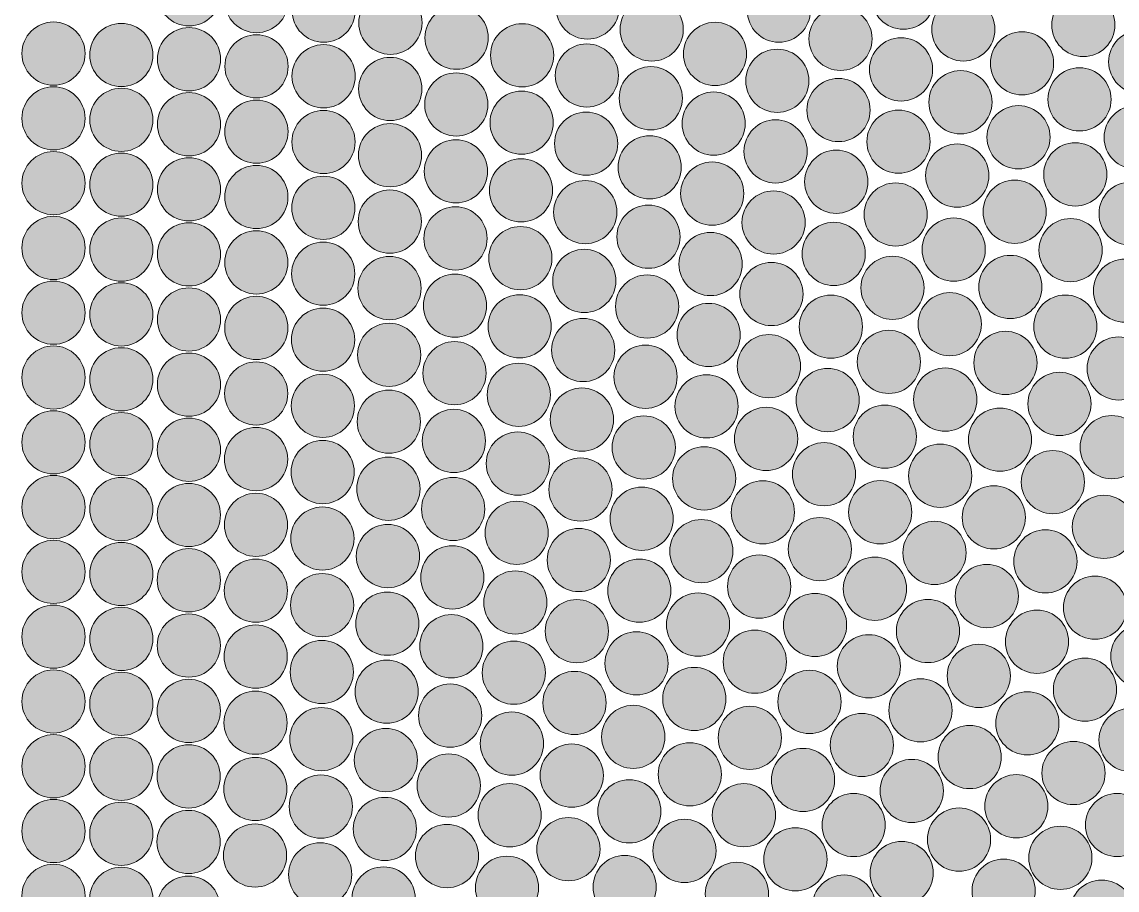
# Model space of a CAD drawing. Extents: x 3515 to 4006, y 175 to 667.
# Drawn here: x 3758 to 3841.9, y 480.9 to 547.4 of the extents above; entities that cross this region are included whole.
import ezdxf

# ---------------------------------------------------------------- set-up
doc = ezdxf.new("R2010")
doc.units = 0
doc.header["$MEASUREMENT"] = 0
doc.layers.add('Capa 1', color=7, linetype='Continuous', lineweight=0)

# ---------------------------------------------------------------- blocks, each defined once
blk = doc.blocks.new('Block_0')
at = {"layer": 'Capa 1', "true_color": 0x000000, "transparency": 33554687}
h = blk.add_hatch(color=18, dxfattribs=at)
h.dxf.hatch_style = 2
edge = h.paths.add_edge_path()
edge.add_arc((3770.797, 549.559), 2.421, 0, 360)
h = blk.add_hatch(color=18, dxfattribs=at)
h.dxf.hatch_style = 2
edge = h.paths.add_edge_path()
edge.add_arc((3775.967, 549.036), 2.421, 0, 360)
h = blk.add_hatch(color=18, dxfattribs=at)
h.dxf.hatch_style = 2
edge = h.paths.add_edge_path()
edge.add_arc((3825.518, 549.297), 2.421, 0, 360)
h = blk.add_hatch(color=18, dxfattribs=at)
h.dxf.hatch_style = 2
edge = h.paths.add_edge_path()
edge.add_arc((3781.112, 548.306), 2.421, 0, 360)
h = blk.add_hatch(color=18, dxfattribs=at)
h.dxf.hatch_style = 2
edge = h.paths.add_edge_path()
edge.add_arc((3801.325, 548.541), 2.421, 0, 360)
h = blk.add_hatch(color=18, dxfattribs=at)
h.dxf.hatch_style = 2
edge = h.paths.add_edge_path()
edge.add_arc((3815.98, 548.308), 2.421, 0, 360)
h = blk.add_hatch(color=18, dxfattribs=at)
h.dxf.hatch_style = 2
edge = h.paths.add_edge_path()
edge.add_arc((3786.223, 547.37), 2.421, 0, 360)
h = blk.add_hatch(color=18, dxfattribs=at)
h.dxf.hatch_style = 2
edge = h.paths.add_edge_path()
edge.add_arc((3839.306, 547.205), 2.421, 0, 360)
h = blk.add_hatch(color=18, dxfattribs=at)
h.dxf.hatch_style = 2
edge = h.paths.add_edge_path()
edge.add_arc((3806.241, 546.859), 2.421, 0, 360)
h = blk.add_hatch(color=18, dxfattribs=at)
h.dxf.hatch_style = 2
edge = h.paths.add_edge_path()
edge.add_arc((3830.109, 546.863), 2.421, 0, 360)
h = blk.add_hatch(color=18, dxfattribs=at)
h.dxf.hatch_style = 2
edge = h.paths.add_edge_path()
edge.add_arc((3791.292, 546.228), 2.421, 0, 360)
h = blk.add_hatch(color=18, dxfattribs=at)
h.dxf.hatch_style = 2
edge = h.paths.add_edge_path()
edge.add_arc((3820.703, 546.142), 2.421, 0, 360)
h = blk.add_hatch(color=18, dxfattribs=at)
h.dxf.hatch_style = 2
edge = h.paths.add_edge_path()
edge.add_arc((3760.415, 545.015), 2.421, 0, 360)
h = blk.add_hatch(color=18, dxfattribs=at)
h.dxf.hatch_style = 2
edge = h.paths.add_edge_path()
edge.add_arc((3765.61, 544.906), 2.421, 0, 360)
h = blk.add_hatch(color=18, dxfattribs=at)
h.dxf.hatch_style = 2
edge = h.paths.add_edge_path()
edge.add_arc((3796.312, 544.883), 2.421, 0, 360)
h = blk.add_hatch(color=18, dxfattribs=at)
h.dxf.hatch_style = 2
edge = h.paths.add_edge_path()
edge.add_arc((3811.089, 544.988), 2.421, 0, 360)
h = blk.add_hatch(color=18, dxfattribs=at)
h.dxf.hatch_style = 2
edge = h.paths.add_edge_path()
edge.add_arc((3770.796, 544.579), 2.421, 0, 360)
h = blk.add_hatch(color=18, dxfattribs=at)
h.dxf.hatch_style = 2
edge = h.paths.add_edge_path()
edge.add_arc((3775.964, 544.036), 2.421, 0, 360)
h = blk.add_hatch(color=18, dxfattribs=at)
h.dxf.hatch_style = 2
edge = h.paths.add_edge_path()
edge.add_arc((3825.341, 543.8), 2.421, 0, 360)
h = blk.add_hatch(color=18, dxfattribs=at)
h.dxf.hatch_style = 2
edge = h.paths.add_edge_path()
edge.add_arc((3834.609, 544.265), 2.421, 0, 360)
h = blk.add_hatch(color=18, dxfattribs=at)
h.dxf.hatch_style = 2
edge = h.paths.add_edge_path()
edge.add_arc((3843.664, 544.375), 2.421, 0, 360)
h = blk.add_hatch(color=18, dxfattribs=at)
h.dxf.hatch_style = 2
edge = h.paths.add_edge_path()
edge.add_arc((3781.105, 543.277), 2.421, 0, 360)
h = blk.add_hatch(color=18, dxfattribs=at)
h.dxf.hatch_style = 2
edge = h.paths.add_edge_path()
edge.add_arc((3801.273, 543.337), 2.421, 0, 360)
h = blk.add_hatch(color=18, dxfattribs=at)
h.dxf.hatch_style = 2
edge = h.paths.add_edge_path()
edge.add_arc((3815.86, 542.929), 2.421, 0, 360)
h = blk.add_hatch(color=18, dxfattribs=at)
h.dxf.hatch_style = 2
edge = h.paths.add_edge_path()
edge.add_arc((3786.209, 542.304), 2.421, 0, 360)
h = blk.add_hatch(color=18, dxfattribs=at)
h.dxf.hatch_style = 2
edge = h.paths.add_edge_path()
edge.add_arc((3806.168, 541.593), 2.421, 0, 360)
h = blk.add_hatch(color=18, dxfattribs=at)
h.dxf.hatch_style = 2
edge = h.paths.add_edge_path()
edge.add_arc((3829.89, 541.286), 2.421, 0, 360)
h = blk.add_hatch(color=18, dxfattribs=at)
h.dxf.hatch_style = 2
edge = h.paths.add_edge_path()
edge.add_arc((3839.013, 541.506), 2.421, 0, 360)
h = blk.add_hatch(color=18, dxfattribs=at)
h.dxf.hatch_style = 2
edge = h.paths.add_edge_path()
edge.add_arc((3791.268, 541.117), 2.421, 0, 360)
h = blk.add_hatch(color=18, dxfattribs=at)
h.dxf.hatch_style = 2
edge = h.paths.add_edge_path()
edge.add_arc((3820.548, 540.688), 2.421, 0, 360)
h = blk.add_hatch(color=18, dxfattribs=at)
h.dxf.hatch_style = 2
edge = h.paths.add_edge_path()
edge.add_arc((3760.415, 540.052), 2.421, 0, 360)
h = blk.add_hatch(color=18, dxfattribs=at)
h.dxf.hatch_style = 2
edge = h.paths.add_edge_path()
edge.add_arc((3765.61, 539.939), 2.421, 0, 360)
h = blk.add_hatch(color=18, dxfattribs=at)
h.dxf.hatch_style = 2
edge = h.paths.add_edge_path()
edge.add_arc((3770.795, 539.599), 2.421, 0, 360)
h = blk.add_hatch(color=18, dxfattribs=at)
h.dxf.hatch_style = 2
edge = h.paths.add_edge_path()
edge.add_arc((3796.273, 539.72), 2.421, 0, 360)
h = blk.add_hatch(color=18, dxfattribs=at)
h.dxf.hatch_style = 2
edge = h.paths.add_edge_path()
edge.add_arc((3810.988, 539.652), 2.421, 0, 360)
h = blk.add_hatch(color=18, dxfattribs=at)
h.dxf.hatch_style = 2
edge = h.paths.add_edge_path()
edge.add_arc((3775.96, 539.033), 2.421, 0, 360)
h = blk.add_hatch(color=18, dxfattribs=at)
h.dxf.hatch_style = 2
edge = h.paths.add_edge_path()
edge.add_arc((3781.096, 538.243), 2.421, 0, 360)
h = blk.add_hatch(color=18, dxfattribs=at)
h.dxf.hatch_style = 2
edge = h.paths.add_edge_path()
edge.add_arc((3801.215, 538.114), 2.421, 0, 360)
h = blk.add_hatch(color=18, dxfattribs=at)
h.dxf.hatch_style = 2
edge = h.paths.add_edge_path()
edge.add_arc((3825.146, 538.266), 2.421, 0, 360)
h = blk.add_hatch(color=18, dxfattribs=at)
h.dxf.hatch_style = 2
edge = h.paths.add_edge_path()
edge.add_arc((3834.34, 538.604), 2.421, 0, 360)
h = blk.add_hatch(color=18, dxfattribs=at)
h.dxf.hatch_style = 2
edge = h.paths.add_edge_path()
edge.add_arc((3843.314, 538.589), 2.421, 0, 360)
h = blk.add_hatch(color=18, dxfattribs=at)
h.dxf.hatch_style = 2
edge = h.paths.add_edge_path()
edge.add_arc((3786.193, 537.229), 2.421, 0, 360)
h = blk.add_hatch(color=18, dxfattribs=at)
h.dxf.hatch_style = 2
edge = h.paths.add_edge_path()
edge.add_arc((3815.727, 537.52), 2.421, 0, 360)
h = blk.add_hatch(color=18, dxfattribs=at)
h.dxf.hatch_style = 2
edge = h.paths.add_edge_path()
edge.add_arc((3806.085, 536.303), 2.421, 0, 360)
h = blk.add_hatch(color=18, dxfattribs=at)
h.dxf.hatch_style = 2
edge = h.paths.add_edge_path()
edge.add_arc((3791.24, 535.994), 2.421, 0, 360)
h = blk.add_hatch(color=18, dxfattribs=at)
h.dxf.hatch_style = 2
edge = h.paths.add_edge_path()
edge.add_arc((3829.646, 535.668), 2.421, 0, 360)
h = blk.add_hatch(color=18, dxfattribs=at)
h.dxf.hatch_style = 2
edge = h.paths.add_edge_path()
edge.add_arc((3838.688, 535.758), 2.421, 0, 360)
h = blk.add_hatch(color=18, dxfattribs=at)
h.dxf.hatch_style = 2
edge = h.paths.add_edge_path()
edge.add_arc((3760.415, 535.09), 2.421, 0, 360)
h = blk.add_hatch(color=18, dxfattribs=at)
h.dxf.hatch_style = 2
edge = h.paths.add_edge_path()
edge.add_arc((3765.61, 534.971), 2.421, 0, 360)
h = blk.add_hatch(color=18, dxfattribs=at)
h.dxf.hatch_style = 2
edge = h.paths.add_edge_path()
edge.add_arc((3770.794, 534.617), 2.421, 0, 360)
h = blk.add_hatch(color=18, dxfattribs=at)
h.dxf.hatch_style = 2
edge = h.paths.add_edge_path()
edge.add_arc((3796.229, 534.54), 2.421, 0, 360)
h = blk.add_hatch(color=18, dxfattribs=at)
h.dxf.hatch_style = 2
edge = h.paths.add_edge_path()
edge.add_arc((3820.375, 535.198), 2.421, 0, 360)
h = blk.add_hatch(color=18, dxfattribs=at)
h.dxf.hatch_style = 2
edge = h.paths.add_edge_path()
edge.add_arc((3775.956, 534.027), 2.421, 0, 360)
h = blk.add_hatch(color=18, dxfattribs=at)
h.dxf.hatch_style = 2
edge = h.paths.add_edge_path()
edge.add_arc((3810.875, 534.289), 2.421, 0, 360)
h = blk.add_hatch(color=18, dxfattribs=at)
h.dxf.hatch_style = 2
edge = h.paths.add_edge_path()
edge.add_arc((3781.087, 533.202), 2.421, 0, 360)
h = blk.add_hatch(color=18, dxfattribs=at)
h.dxf.hatch_style = 2
edge = h.paths.add_edge_path()
edge.add_arc((3801.149, 532.87), 2.421, 0, 360)
h = blk.add_hatch(color=18, dxfattribs=at)
h.dxf.hatch_style = 2
edge = h.paths.add_edge_path()
edge.add_arc((3834.042, 532.897), 2.421, 0, 360)
h = blk.add_hatch(color=18, dxfattribs=at)
h.dxf.hatch_style = 2
edge = h.paths.add_edge_path()
edge.add_arc((3786.174, 532.145), 2.421, 0, 360)
h = blk.add_hatch(color=18, dxfattribs=at)
h.dxf.hatch_style = 2
edge = h.paths.add_edge_path()
edge.add_arc((3815.577, 532.076), 2.421, 0, 360)
h = blk.add_hatch(color=18, dxfattribs=at)
h.dxf.hatch_style = 2
edge = h.paths.add_edge_path()
edge.add_arc((3824.927, 532.691), 2.421, 0, 360)
h = blk.add_hatch(color=18, dxfattribs=at)
h.dxf.hatch_style = 2
edge = h.paths.add_edge_path()
edge.add_arc((3842.926, 532.751), 2.421, 0, 360)
h = blk.add_hatch(color=18, dxfattribs=at)
h.dxf.hatch_style = 2
edge = h.paths.add_edge_path()
edge.add_arc((3791.209, 530.857), 2.421, 0, 360)
h = blk.add_hatch(color=18, dxfattribs=at)
h.dxf.hatch_style = 2
edge = h.paths.add_edge_path()
edge.add_arc((3805.992, 530.986), 2.421, 0, 360)
h = blk.add_hatch(color=18, dxfattribs=at)
h.dxf.hatch_style = 2
edge = h.paths.add_edge_path()
edge.add_arc((3760.415, 530.127), 2.421, 0, 360)
h = blk.add_hatch(color=18, dxfattribs=at)
h.dxf.hatch_style = 2
edge = h.paths.add_edge_path()
edge.add_arc((3765.61, 530.003), 2.421, 0, 360)
h = blk.add_hatch(color=18, dxfattribs=at)
h.dxf.hatch_style = 2
edge = h.paths.add_edge_path()
edge.add_arc((3770.793, 529.633), 2.421, 0, 360)
h = blk.add_hatch(color=18, dxfattribs=at)
h.dxf.hatch_style = 2
edge = h.paths.add_edge_path()
edge.add_arc((3820.182, 529.669), 2.421, 0, 360)
h = blk.add_hatch(color=18, dxfattribs=at)
h.dxf.hatch_style = 2
edge = h.paths.add_edge_path()
edge.add_arc((3829.374, 530.003), 2.421, 0, 360)
h = blk.add_hatch(color=18, dxfattribs=at)
h.dxf.hatch_style = 2
edge = h.paths.add_edge_path()
edge.add_arc((3838.327, 529.958), 2.421, 0, 360)
h = blk.add_hatch(color=18, dxfattribs=at)
h.dxf.hatch_style = 2
edge = h.paths.add_edge_path()
edge.add_arc((3775.952, 529.016), 2.421, 0, 360)
h = blk.add_hatch(color=18, dxfattribs=at)
h.dxf.hatch_style = 2
edge = h.paths.add_edge_path()
edge.add_arc((3796.179, 529.342), 2.421, 0, 360)
h = blk.add_hatch(color=18, dxfattribs=at)
h.dxf.hatch_style = 2
edge = h.paths.add_edge_path()
edge.add_arc((3810.748, 528.893), 2.421, 0, 360)
h = blk.add_hatch(color=18, dxfattribs=at)
h.dxf.hatch_style = 2
edge = h.paths.add_edge_path()
edge.add_arc((3781.076, 528.154), 2.421, 0, 360)
h = blk.add_hatch(color=18, dxfattribs=at)
h.dxf.hatch_style = 2
edge = h.paths.add_edge_path()
edge.add_arc((3786.154, 527.05), 2.421, 0, 360)
h = blk.add_hatch(color=18, dxfattribs=at)
h.dxf.hatch_style = 2
edge = h.paths.add_edge_path()
edge.add_arc((3801.075, 527.602), 2.421, 0, 360)
h = blk.add_hatch(color=18, dxfattribs=at)
h.dxf.hatch_style = 2
edge = h.paths.add_edge_path()
edge.add_arc((3824.682, 527.071), 2.421, 0, 360)
h = blk.add_hatch(color=18, dxfattribs=at)
h.dxf.hatch_style = 2
edge = h.paths.add_edge_path()
edge.add_arc((3833.709, 527.138), 2.421, 0, 360)
h = blk.add_hatch(color=18, dxfattribs=at)
h.dxf.hatch_style = 2
edge = h.paths.add_edge_path()
edge.add_arc((3815.409, 526.595), 2.421, 0, 360)
h = blk.add_hatch(color=18, dxfattribs=at)
h.dxf.hatch_style = 2
edge = h.paths.add_edge_path()
edge.add_arc((3842.495, 526.855), 2.421, 0, 360)
h = blk.add_hatch(color=18, dxfattribs=at)
h.dxf.hatch_style = 2
edge = h.paths.add_edge_path()
edge.add_arc((3791.173, 525.705), 2.421, 0, 360)
h = blk.add_hatch(color=18, dxfattribs=at)
h.dxf.hatch_style = 2
edge = h.paths.add_edge_path()
edge.add_arc((3805.887, 525.64), 2.421, 0, 360)
h = blk.add_hatch(color=18, dxfattribs=at)
h.dxf.hatch_style = 2
edge = h.paths.add_edge_path()
edge.add_arc((3760.415, 525.165), 2.421, 0, 360)
h = blk.add_hatch(color=18, dxfattribs=at)
h.dxf.hatch_style = 2
edge = h.paths.add_edge_path()
edge.add_arc((3765.609, 525.035), 2.421, 0, 360)
h = blk.add_hatch(color=18, dxfattribs=at)
h.dxf.hatch_style = 2
edge = h.paths.add_edge_path()
edge.add_arc((3770.791, 524.647), 2.421, 0, 360)
h = blk.add_hatch(color=18, dxfattribs=at)
h.dxf.hatch_style = 2
edge = h.paths.add_edge_path()
edge.add_arc((3775.947, 524.001), 2.421, 0, 360)
h = blk.add_hatch(color=18, dxfattribs=at)
h.dxf.hatch_style = 2
edge = h.paths.add_edge_path()
edge.add_arc((3796.122, 524.123), 2.421, 0, 360)
h = blk.add_hatch(color=18, dxfattribs=at)
h.dxf.hatch_style = 2
edge = h.paths.add_edge_path()
edge.add_arc((3819.965, 524.096), 2.421, 0, 360)
h = blk.add_hatch(color=18, dxfattribs=at)
h.dxf.hatch_style = 2
edge = h.paths.add_edge_path()
edge.add_arc((3829.07, 524.286), 2.421, 0, 360)
h = blk.add_hatch(color=18, dxfattribs=at)
h.dxf.hatch_style = 2
edge = h.paths.add_edge_path()
edge.add_arc((3837.925, 524.1), 2.421, 0, 360)
h = blk.add_hatch(color=18, dxfattribs=at)
h.dxf.hatch_style = 2
edge = h.paths.add_edge_path()
edge.add_arc((3781.064, 523.099), 2.421, 0, 360)
h = blk.add_hatch(color=18, dxfattribs=at)
h.dxf.hatch_style = 2
edge = h.paths.add_edge_path()
edge.add_arc((3810.605, 523.462), 2.421, 0, 360)
h = blk.add_hatch(color=18, dxfattribs=at)
h.dxf.hatch_style = 2
edge = h.paths.add_edge_path()
edge.add_arc((3786.13, 521.942), 2.421, 0, 360)
h = blk.add_hatch(color=18, dxfattribs=at)
h.dxf.hatch_style = 2
edge = h.paths.add_edge_path()
edge.add_arc((3800.991, 522.307), 2.421, 0, 360)
h = blk.add_hatch(color=18, dxfattribs=at)
h.dxf.hatch_style = 2
edge = h.paths.add_edge_path()
edge.add_arc((3824.407, 521.4), 2.421, 0, 360)
h = blk.add_hatch(color=18, dxfattribs=at)
h.dxf.hatch_style = 2
edge = h.paths.add_edge_path()
edge.add_arc((3833.337, 521.321), 2.421, 0, 360)
h = blk.add_hatch(color=18, dxfattribs=at)
h.dxf.hatch_style = 2
edge = h.paths.add_edge_path()
edge.add_arc((3791.132, 520.535), 2.421, 0, 360)
h = blk.add_hatch(color=18, dxfattribs=at)
h.dxf.hatch_style = 2
edge = h.paths.add_edge_path()
edge.add_arc((3805.768, 520.261), 2.421, 0, 360)
h = blk.add_hatch(color=18, dxfattribs=at)
h.dxf.hatch_style = 2
edge = h.paths.add_edge_path()
edge.add_arc((3815.218, 521.072), 2.421, 0, 360)
h = blk.add_hatch(color=18, dxfattribs=at)
h.dxf.hatch_style = 2
edge = h.paths.add_edge_path()
edge.add_arc((3842.016, 520.896), 2.421, 0, 360)
h = blk.add_hatch(color=18, dxfattribs=at)
h.dxf.hatch_style = 2
edge = h.paths.add_edge_path()
edge.add_arc((3760.415, 520.202), 2.421, 0, 360)
h = blk.add_hatch(color=18, dxfattribs=at)
h.dxf.hatch_style = 2
edge = h.paths.add_edge_path()
edge.add_arc((3765.609, 520.066), 2.421, 0, 360)
h = blk.add_hatch(color=18, dxfattribs=at)
h.dxf.hatch_style = 2
edge = h.paths.add_edge_path()
edge.add_arc((3770.789, 519.659), 2.421, 0, 360)
h = blk.add_hatch(color=18, dxfattribs=at)
h.dxf.hatch_style = 2
edge = h.paths.add_edge_path()
edge.add_arc((3775.941, 518.98), 2.421, 0, 360)
h = blk.add_hatch(color=18, dxfattribs=at)
h.dxf.hatch_style = 2
edge = h.paths.add_edge_path()
edge.add_arc((3796.057, 518.88), 2.421, 0, 360)
h = blk.add_hatch(color=18, dxfattribs=at)
h.dxf.hatch_style = 2
edge = h.paths.add_edge_path()
edge.add_arc((3781.05, 518.033), 2.421, 0, 360)
h = blk.add_hatch(color=18, dxfattribs=at)
h.dxf.hatch_style = 2
edge = h.paths.add_edge_path()
edge.add_arc((3810.441, 517.991), 2.421, 0, 360)
h = blk.add_hatch(color=18, dxfattribs=at)
h.dxf.hatch_style = 2
edge = h.paths.add_edge_path()
edge.add_arc((3819.719, 518.473), 2.421, 0, 360)
h = blk.add_hatch(color=18, dxfattribs=at)
h.dxf.hatch_style = 2
edge = h.paths.add_edge_path()
edge.add_arc((3828.727, 518.513), 2.421, 0, 360)
h = blk.add_hatch(color=18, dxfattribs=at)
h.dxf.hatch_style = 2
edge = h.paths.add_edge_path()
edge.add_arc((3837.476, 518.179), 2.421, 0, 360)
h = blk.add_hatch(color=18, dxfattribs=at)
h.dxf.hatch_style = 2
edge = h.paths.add_edge_path()
edge.add_arc((3800.894, 516.982), 2.421, 0, 360)
h = blk.add_hatch(color=18, dxfattribs=at)
h.dxf.hatch_style = 2
edge = h.paths.add_edge_path()
edge.add_arc((3786.103, 516.82), 2.421, 0, 360)
h = blk.add_hatch(color=18, dxfattribs=at)
h.dxf.hatch_style = 2
edge = h.paths.add_edge_path()
edge.add_arc((3760.415, 515.24), 2.421, 0, 360)
h = blk.add_hatch(color=18, dxfattribs=at)
h.dxf.hatch_style = 2
edge = h.paths.add_edge_path()
edge.add_arc((3791.085, 515.345), 2.421, 0, 360)
h = blk.add_hatch(color=18, dxfattribs=at)
h.dxf.hatch_style = 2
edge = h.paths.add_edge_path()
edge.add_arc((3815.002, 515.501), 2.421, 0, 360)
h = blk.add_hatch(color=18, dxfattribs=at)
h.dxf.hatch_style = 2
edge = h.paths.add_edge_path()
edge.add_arc((3824.096, 515.673), 2.421, 0, 360)
h = blk.add_hatch(color=18, dxfattribs=at)
h.dxf.hatch_style = 2
edge = h.paths.add_edge_path()
edge.add_arc((3832.918, 515.441), 2.421, 0, 360)
h = blk.add_hatch(color=18, dxfattribs=at)
h.dxf.hatch_style = 2
edge = h.paths.add_edge_path()
edge.add_arc((3765.609, 515.097), 2.421, 0, 360)
h = blk.add_hatch(color=18, dxfattribs=at)
h.dxf.hatch_style = 2
edge = h.paths.add_edge_path()
edge.add_arc((3770.787, 514.668), 2.421, 0, 360)
h = blk.add_hatch(color=18, dxfattribs=at)
h.dxf.hatch_style = 2
edge = h.paths.add_edge_path()
edge.add_arc((3805.631, 514.844), 2.421, 0, 360)
h = blk.add_hatch(color=18, dxfattribs=at)
h.dxf.hatch_style = 2
edge = h.paths.add_edge_path()
edge.add_arc((3841.479, 514.867), 2.421, 0, 360)
h = blk.add_hatch(color=18, dxfattribs=at)
h.dxf.hatch_style = 2
edge = h.paths.add_edge_path()
edge.add_arc((3775.934, 513.954), 2.421, 0, 360)
h = blk.add_hatch(color=18, dxfattribs=at)
h.dxf.hatch_style = 2
edge = h.paths.add_edge_path()
edge.add_arc((3795.983, 513.61), 2.421, 0, 360)
h = blk.add_hatch(color=18, dxfattribs=at)
h.dxf.hatch_style = 2
edge = h.paths.add_edge_path()
edge.add_arc((3781.034, 512.958), 2.421, 0, 360)
h = blk.add_hatch(color=18, dxfattribs=at)
h.dxf.hatch_style = 2
edge = h.paths.add_edge_path()
edge.add_arc((3819.439, 512.796), 2.421, 0, 360)
h = blk.add_hatch(color=18, dxfattribs=at)
h.dxf.hatch_style = 2
edge = h.paths.add_edge_path()
edge.add_arc((3810.255, 512.474), 2.421, 0, 360)
h = blk.add_hatch(color=18, dxfattribs=at)
h.dxf.hatch_style = 2
edge = h.paths.add_edge_path()
edge.add_arc((3828.341, 512.677), 2.421, 0, 360)
h = blk.add_hatch(color=18, dxfattribs=at)
h.dxf.hatch_style = 2
edge = h.paths.add_edge_path()
edge.add_arc((3836.97, 512.188), 2.421, 0, 360)
h = blk.add_hatch(color=18, dxfattribs=at)
h.dxf.hatch_style = 2
edge = h.paths.add_edge_path()
edge.add_arc((3786.071, 511.682), 2.421, 0, 360)
h = blk.add_hatch(color=18, dxfattribs=at)
h.dxf.hatch_style = 2
edge = h.paths.add_edge_path()
edge.add_arc((3800.783, 511.622), 2.421, 0, 360)
h = blk.add_hatch(color=18, dxfattribs=at)
h.dxf.hatch_style = 2
edge = h.paths.add_edge_path()
edge.add_arc((3760.415, 510.277), 2.421, 0, 360)
h = blk.add_hatch(color=18, dxfattribs=at)
h.dxf.hatch_style = 2
edge = h.paths.add_edge_path()
edge.add_arc((3765.609, 510.126), 2.421, 0, 360)
h = blk.add_hatch(color=18, dxfattribs=at)
h.dxf.hatch_style = 2
edge = h.paths.add_edge_path()
edge.add_arc((3770.785, 509.673), 2.421, 0, 360)
h = blk.add_hatch(color=18, dxfattribs=at)
h.dxf.hatch_style = 2
edge = h.paths.add_edge_path()
edge.add_arc((3791.03, 510.131), 2.421, 0, 360)
h = blk.add_hatch(color=18, dxfattribs=at)
h.dxf.hatch_style = 2
edge = h.paths.add_edge_path()
edge.add_arc((3805.473, 509.385), 2.421, 0, 360)
h = blk.add_hatch(color=18, dxfattribs=at)
h.dxf.hatch_style = 2
edge = h.paths.add_edge_path()
edge.add_arc((3814.755, 509.876), 2.421, 0, 360)
h = blk.add_hatch(color=18, dxfattribs=at)
h.dxf.hatch_style = 2
edge = h.paths.add_edge_path()
edge.add_arc((3823.742, 509.884), 2.421, 0, 360)
h = blk.add_hatch(color=18, dxfattribs=at)
h.dxf.hatch_style = 2
edge = h.paths.add_edge_path()
edge.add_arc((3832.445, 509.49), 2.421, 0, 360)
h = blk.add_hatch(color=18, dxfattribs=at)
h.dxf.hatch_style = 2
edge = h.paths.add_edge_path()
edge.add_arc((3775.926, 508.92), 2.421, 0, 360)
h = blk.add_hatch(color=18, dxfattribs=at)
h.dxf.hatch_style = 2
edge = h.paths.add_edge_path()
edge.add_arc((3840.877, 508.762), 2.421, 0, 360)
h = blk.add_hatch(color=18, dxfattribs=at)
h.dxf.hatch_style = 2
edge = h.paths.add_edge_path()
edge.add_arc((3781.015, 507.87), 2.421, 0, 360)
h = blk.add_hatch(color=18, dxfattribs=at)
h.dxf.hatch_style = 2
edge = h.paths.add_edge_path()
edge.add_arc((3795.896, 508.309), 2.421, 0, 360)
h = blk.add_hatch(color=18, dxfattribs=at)
h.dxf.hatch_style = 2
edge = h.paths.add_edge_path()
edge.add_arc((3810.04, 506.905), 2.421, 0, 360)
h = blk.add_hatch(color=18, dxfattribs=at)
h.dxf.hatch_style = 2
edge = h.paths.add_edge_path()
edge.add_arc((3819.12, 507.057), 2.421, 0, 360)
h = blk.add_hatch(color=18, dxfattribs=at)
h.dxf.hatch_style = 2
edge = h.paths.add_edge_path()
edge.add_arc((3786.033, 506.525), 2.421, 0, 360)
h = blk.add_hatch(color=18, dxfattribs=at)
h.dxf.hatch_style = 2
edge = h.paths.add_edge_path()
edge.add_arc((3800.654, 506.222), 2.421, 0, 360)
h = blk.add_hatch(color=18, dxfattribs=at)
h.dxf.hatch_style = 2
edge = h.paths.add_edge_path()
edge.add_arc((3827.902, 506.77), 2.421, 0, 360)
h = blk.add_hatch(color=18, dxfattribs=at)
h.dxf.hatch_style = 2
edge = h.paths.add_edge_path()
edge.add_arc((3836.4, 506.12), 2.421, 0, 360)
h = blk.add_hatch(color=18, dxfattribs=at)
h.dxf.hatch_style = 2
edge = h.paths.add_edge_path()
edge.add_arc((3760.415, 505.315), 2.421, 0, 360)
h = blk.add_hatch(color=18, dxfattribs=at)
h.dxf.hatch_style = 2
edge = h.paths.add_edge_path()
edge.add_arc((3765.608, 505.155), 2.421, 0, 360)
h = blk.add_hatch(color=18, dxfattribs=at)
h.dxf.hatch_style = 2
edge = h.paths.add_edge_path()
edge.add_arc((3770.782, 504.675), 2.421, 0, 360)
h = blk.add_hatch(color=18, dxfattribs=at)
h.dxf.hatch_style = 2
edge = h.paths.add_edge_path()
edge.add_arc((3790.966, 504.89), 2.421, 0, 360)
h = blk.add_hatch(color=18, dxfattribs=at)
h.dxf.hatch_style = 2
edge = h.paths.add_edge_path()
edge.add_arc((3775.916, 503.878), 2.421, 0, 360)
h = blk.add_hatch(color=18, dxfattribs=at)
h.dxf.hatch_style = 2
edge = h.paths.add_edge_path()
edge.add_arc((3805.291, 503.876), 2.421, 0, 360)
h = blk.add_hatch(color=18, dxfattribs=at)
h.dxf.hatch_style = 2
edge = h.paths.add_edge_path()
edge.add_arc((3814.47, 504.19), 2.421, 0, 360)
h = blk.add_hatch(color=18, dxfattribs=at)
h.dxf.hatch_style = 2
edge = h.paths.add_edge_path()
edge.add_arc((3823.339, 504.023), 2.421, 0, 360)
h = blk.add_hatch(color=18, dxfattribs=at)
h.dxf.hatch_style = 2
edge = h.paths.add_edge_path()
edge.add_arc((3780.992, 502.767), 2.421, 0, 360)
h = blk.add_hatch(color=18, dxfattribs=at)
h.dxf.hatch_style = 2
edge = h.paths.add_edge_path()
edge.add_arc((3795.795, 502.972), 2.421, 0, 360)
h = blk.add_hatch(color=18, dxfattribs=at)
h.dxf.hatch_style = 2
edge = h.paths.add_edge_path()
edge.add_arc((3831.909, 503.461), 2.421, 0, 360)
h = blk.add_hatch(color=18, dxfattribs=at)
h.dxf.hatch_style = 2
edge = h.paths.add_edge_path()
edge.add_arc((3840.198, 502.573), 2.421, 0, 360)
h = blk.add_hatch(color=18, dxfattribs=at)
h.dxf.hatch_style = 2
edge = h.paths.add_edge_path()
edge.add_arc((3785.989, 501.345), 2.421, 0, 360)
h = blk.add_hatch(color=18, dxfattribs=at)
h.dxf.hatch_style = 2
edge = h.paths.add_edge_path()
edge.add_arc((3809.79, 501.278), 2.421, 0, 360)
h = blk.add_hatch(color=18, dxfattribs=at)
h.dxf.hatch_style = 2
edge = h.paths.add_edge_path()
edge.add_arc((3818.752, 501.247), 2.421, 0, 360)
h = blk.add_hatch(color=18, dxfattribs=at)
h.dxf.hatch_style = 2
edge = h.paths.add_edge_path()
edge.add_arc((3760.415, 500.352), 2.421, 0, 360)
h = blk.add_hatch(color=18, dxfattribs=at)
h.dxf.hatch_style = 2
edge = h.paths.add_edge_path()
edge.add_arc((3765.608, 500.182), 2.421, 0, 360)
h = blk.add_hatch(color=18, dxfattribs=at)
h.dxf.hatch_style = 2
edge = h.paths.add_edge_path()
edge.add_arc((3800.504, 500.776), 2.421, 0, 360)
h = blk.add_hatch(color=18, dxfattribs=at)
h.dxf.hatch_style = 2
edge = h.paths.add_edge_path()
edge.add_arc((3827.401, 500.784), 2.421, 0, 360)
h = blk.add_hatch(color=18, dxfattribs=at)
h.dxf.hatch_style = 2
edge = h.paths.add_edge_path()
edge.add_arc((3770.779, 499.673), 2.421, 0, 360)
h = blk.add_hatch(color=18, dxfattribs=at)
h.dxf.hatch_style = 2
edge = h.paths.add_edge_path()
edge.add_arc((3790.89, 499.618), 2.421, 0, 360)
h = blk.add_hatch(color=18, dxfattribs=at)
h.dxf.hatch_style = 2
edge = h.paths.add_edge_path()
edge.add_arc((3835.754, 499.966), 2.421, 0, 360)
h = blk.add_hatch(color=18, dxfattribs=at)
h.dxf.hatch_style = 2
edge = h.paths.add_edge_path()
edge.add_arc((3775.905, 498.827), 2.421, 0, 360)
h = blk.add_hatch(color=18, dxfattribs=at)
h.dxf.hatch_style = 2
edge = h.paths.add_edge_path()
edge.add_arc((3843.83, 498.857), 2.421, 0, 360)
h = blk.add_hatch(color=18, dxfattribs=at)
h.dxf.hatch_style = 2
edge = h.paths.add_edge_path()
edge.add_arc((3780.965, 497.647), 2.421, 0, 360)
h = blk.add_hatch(color=18, dxfattribs=at)
h.dxf.hatch_style = 2
edge = h.paths.add_edge_path()
edge.add_arc((3805.077, 498.31), 2.421, 0, 360)
h = blk.add_hatch(color=18, dxfattribs=at)
h.dxf.hatch_style = 2
edge = h.paths.add_edge_path()
edge.add_arc((3814.14, 498.436), 2.421, 0, 360)
h = blk.add_hatch(color=18, dxfattribs=at)
h.dxf.hatch_style = 2
edge = h.paths.add_edge_path()
edge.add_arc((3822.875, 498.084), 2.421, 0, 360)
h = blk.add_hatch(color=18, dxfattribs=at)
h.dxf.hatch_style = 2
edge = h.paths.add_edge_path()
edge.add_arc((3795.675, 497.593), 2.421, 0, 360)
h = blk.add_hatch(color=18, dxfattribs=at)
h.dxf.hatch_style = 2
edge = h.paths.add_edge_path()
edge.add_arc((3831.297, 497.346), 2.421, 0, 360)
h = blk.add_hatch(color=18, dxfattribs=at)
h.dxf.hatch_style = 2
edge = h.paths.add_edge_path()
edge.add_arc((3785.937, 496.139), 2.421, 0, 360)
h = blk.add_hatch(color=18, dxfattribs=at)
h.dxf.hatch_style = 2
edge = h.paths.add_edge_path()
edge.add_arc((3839.428, 496.292), 2.421, 0, 360)
h = blk.add_hatch(color=18, dxfattribs=at)
h.dxf.hatch_style = 2
edge = h.paths.add_edge_path()
edge.add_arc((3760.415, 495.39), 2.421, 0, 360)
h = blk.add_hatch(color=18, dxfattribs=at)
h.dxf.hatch_style = 2
edge = h.paths.add_edge_path()
edge.add_arc((3765.607, 495.209), 2.421, 0, 360)
h = blk.add_hatch(color=18, dxfattribs=at)
h.dxf.hatch_style = 2
edge = h.paths.add_edge_path()
edge.add_arc((3800.326, 495.277), 2.421, 0, 360)
h = blk.add_hatch(color=18, dxfattribs=at)
h.dxf.hatch_style = 2
edge = h.paths.add_edge_path()
edge.add_arc((3809.5, 495.582), 2.421, 0, 360)
h = blk.add_hatch(color=18, dxfattribs=at)
h.dxf.hatch_style = 2
edge = h.paths.add_edge_path()
edge.add_arc((3818.327, 495.358), 2.421, 0, 360)
h = blk.add_hatch(color=18, dxfattribs=at)
h.dxf.hatch_style = 2
edge = h.paths.add_edge_path()
edge.add_arc((3770.774, 494.665), 2.421, 0, 360)
h = blk.add_hatch(color=18, dxfattribs=at)
h.dxf.hatch_style = 2
edge = h.paths.add_edge_path()
edge.add_arc((3790.8, 494.308), 2.421, 0, 360)
h = blk.add_hatch(color=18, dxfattribs=at)
h.dxf.hatch_style = 2
edge = h.paths.add_edge_path()
edge.add_arc((3826.826, 494.71), 2.421, 0, 360)
h = blk.add_hatch(color=18, dxfattribs=at)
h.dxf.hatch_style = 2
edge = h.paths.add_edge_path()
edge.add_arc((3775.891, 493.763), 2.421, 0, 360)
h = blk.add_hatch(color=18, dxfattribs=at)
h.dxf.hatch_style = 2
edge = h.paths.add_edge_path()
edge.add_arc((3835.017, 493.717), 2.421, 0, 360)
h = blk.add_hatch(color=18, dxfattribs=at)
h.dxf.hatch_style = 2
edge = h.paths.add_edge_path()
edge.add_arc((3804.826, 492.679), 2.421, 0, 360)
h = blk.add_hatch(color=18, dxfattribs=at)
h.dxf.hatch_style = 2
edge = h.paths.add_edge_path()
edge.add_arc((3813.756, 492.602), 2.421, 0, 360)
h = blk.add_hatch(color=18, dxfattribs=at)
h.dxf.hatch_style = 2
edge = h.paths.add_edge_path()
edge.add_arc((3780.933, 492.506), 2.421, 0, 360)
h = blk.add_hatch(color=18, dxfattribs=at)
h.dxf.hatch_style = 2
edge = h.paths.add_edge_path()
edge.add_arc((3795.532, 492.164), 2.421, 0, 360)
h = blk.add_hatch(color=18, dxfattribs=at)
h.dxf.hatch_style = 2
edge = h.paths.add_edge_path()
edge.add_arc((3822.338, 492.055), 2.421, 0, 360)
h = blk.add_hatch(color=18, dxfattribs=at)
h.dxf.hatch_style = 2
edge = h.paths.add_edge_path()
edge.add_arc((3842.923, 492.447), 2.421, 0, 360)
h = blk.add_hatch(color=18, dxfattribs=at)
h.dxf.hatch_style = 2
edge = h.paths.add_edge_path()
edge.add_arc((3785.874, 490.901), 2.421, 0, 360)
h = blk.add_hatch(color=18, dxfattribs=at)
h.dxf.hatch_style = 2
edge = h.paths.add_edge_path()
edge.add_arc((3830.595, 491.133), 2.421, 0, 360)
h = blk.add_hatch(color=18, dxfattribs=at)
h.dxf.hatch_style = 2
edge = h.paths.add_edge_path()
edge.add_arc((3760.415, 490.427), 2.421, 0, 360)
h = blk.add_hatch(color=18, dxfattribs=at)
h.dxf.hatch_style = 2
edge = h.paths.add_edge_path()
edge.add_arc((3765.607, 490.233), 2.421, 0, 360)
h = blk.add_hatch(color=18, dxfattribs=at)
h.dxf.hatch_style = 2
edge = h.paths.add_edge_path()
edge.add_arc((3770.769, 489.651), 2.421, 0, 360)
h = blk.add_hatch(color=18, dxfattribs=at)
h.dxf.hatch_style = 2
edge = h.paths.add_edge_path()
edge.add_arc((3800.115, 489.715), 2.421, 0, 360)
h = blk.add_hatch(color=18, dxfattribs=at)
h.dxf.hatch_style = 2
edge = h.paths.add_edge_path()
edge.add_arc((3809.157, 489.809), 2.421, 0, 360)
h = blk.add_hatch(color=18, dxfattribs=at)
h.dxf.hatch_style = 2
edge = h.paths.add_edge_path()
edge.add_arc((3817.832, 489.379), 2.421, 0, 360)
h = blk.add_hatch(color=18, dxfattribs=at)
h.dxf.hatch_style = 2
edge = h.paths.add_edge_path()
edge.add_arc((3838.551, 489.908), 2.421, 0, 360)
h = blk.add_hatch(color=18, dxfattribs=at)
h.dxf.hatch_style = 2
edge = h.paths.add_edge_path()
edge.add_arc((3775.874, 488.686), 2.421, 0, 360)
h = blk.add_hatch(color=18, dxfattribs=at)
h.dxf.hatch_style = 2
edge = h.paths.add_edge_path()
edge.add_arc((3790.691, 488.954), 2.421, 0, 360)
h = blk.add_hatch(color=18, dxfattribs=at)
h.dxf.hatch_style = 2
edge = h.paths.add_edge_path()
edge.add_arc((3826.161, 488.536), 2.421, 0, 360)
h = blk.add_hatch(color=18, dxfattribs=at)
h.dxf.hatch_style = 2
edge = h.paths.add_edge_path()
edge.add_arc((3780.893, 487.341), 2.421, 0, 360)
h = blk.add_hatch(color=18, dxfattribs=at)
h.dxf.hatch_style = 2
edge = h.paths.add_edge_path()
edge.add_arc((3804.527, 486.971), 2.421, 0, 360)
h = blk.add_hatch(color=18, dxfattribs=at)
h.dxf.hatch_style = 2
edge = h.paths.add_edge_path()
edge.add_arc((3834.172, 487.364), 2.421, 0, 360)
h = blk.add_hatch(color=18, dxfattribs=at)
h.dxf.hatch_style = 2
edge = h.paths.add_edge_path()
edge.add_arc((3795.361, 486.677), 2.421, 0, 360)
h = blk.add_hatch(color=18, dxfattribs=at)
h.dxf.hatch_style = 2
edge = h.paths.add_edge_path()
edge.add_arc((3813.303, 486.678), 2.421, 0, 360)
h = blk.add_hatch(color=18, dxfattribs=at)
h.dxf.hatch_style = 2
edge = h.paths.add_edge_path()
edge.add_arc((3821.713, 485.925), 2.421, 0, 360)
h = blk.add_hatch(color=18, dxfattribs=at)
h.dxf.hatch_style = 2
edge = h.paths.add_edge_path()
edge.add_arc((3841.891, 485.928), 2.421, 0, 360)
h = blk.add_hatch(color=18, dxfattribs=at)
h.dxf.hatch_style = 2
edge = h.paths.add_edge_path()
edge.add_arc((3760.415, 485.465), 2.421, 0, 360)
h = blk.add_hatch(color=18, dxfattribs=at)
h.dxf.hatch_style = 2
edge = h.paths.add_edge_path()
edge.add_arc((3765.606, 485.256), 2.421, 0, 360)
h = blk.add_hatch(color=18, dxfattribs=at)
h.dxf.hatch_style = 2
edge = h.paths.add_edge_path()
edge.add_arc((3785.797, 485.625), 2.421, 0, 360)
h = blk.add_hatch(color=18, dxfattribs=at)
h.dxf.hatch_style = 2
edge = h.paths.add_edge_path()
edge.add_arc((3770.763, 484.63), 2.421, 0, 360)
h = blk.add_hatch(color=18, dxfattribs=at)
h.dxf.hatch_style = 2
edge = h.paths.add_edge_path()
edge.add_arc((3829.784, 484.812), 2.421, 0, 360)
h = blk.add_hatch(color=18, dxfattribs=at)
h.dxf.hatch_style = 2
edge = h.paths.add_edge_path()
edge.add_arc((3775.854, 483.59), 2.421, 0, 360)
h = blk.add_hatch(color=18, dxfattribs=at)
h.dxf.hatch_style = 2
edge = h.paths.add_edge_path()
edge.add_arc((3790.559, 483.547), 2.421, 0, 360)
h = blk.add_hatch(color=18, dxfattribs=at)
h.dxf.hatch_style = 2
edge = h.paths.add_edge_path()
edge.add_arc((3799.86, 484.079), 2.421, 0, 360)
h = blk.add_hatch(color=18, dxfattribs=at)
h.dxf.hatch_style = 2
edge = h.paths.add_edge_path()
edge.add_arc((3808.75, 483.945), 2.421, 0, 360)
h = blk.add_hatch(color=18, dxfattribs=at)
h.dxf.hatch_style = 2
edge = h.paths.add_edge_path()
edge.add_arc((3837.546, 483.413), 2.421, 0, 360)
h = blk.add_hatch(color=18, dxfattribs=at)
h.dxf.hatch_style = 2
edge = h.paths.add_edge_path()
edge.add_arc((3817.249, 483.297), 2.421, 0, 360)
h = blk.add_hatch(color=18, dxfattribs=at)
h.dxf.hatch_style = 2
edge = h.paths.add_edge_path()
edge.add_arc((3780.844, 482.145), 2.421, 0, 360)
h = blk.add_hatch(color=18, dxfattribs=at)
h.dxf.hatch_style = 2
edge = h.paths.add_edge_path()
edge.add_arc((3825.387, 482.251), 2.421, 0, 360)
h = blk.add_hatch(color=18, dxfattribs=at)
h.dxf.hatch_style = 2
edge = h.paths.add_edge_path()
edge.add_arc((3795.152, 481.12), 2.421, 0, 360)
h = blk.add_hatch(color=18, dxfattribs=at)
h.dxf.hatch_style = 2
edge = h.paths.add_edge_path()
edge.add_arc((3804.168, 481.174), 2.421, 0, 360)
h = blk.add_hatch(color=18, dxfattribs=at)
h.dxf.hatch_style = 2
edge = h.paths.add_edge_path()
edge.add_arc((3833.197, 480.893), 2.421, 0, 360)
h = blk.add_hatch(color=18, dxfattribs=at)
h.dxf.hatch_style = 2
edge = h.paths.add_edge_path()
edge.add_arc((3760.415, 480.502), 2.421, 0, 360)
h = blk.add_hatch(color=18, dxfattribs=at)
h.dxf.hatch_style = 2
edge = h.paths.add_edge_path()
edge.add_arc((3765.605, 480.276), 2.421, 0, 360)
h = blk.add_hatch(color=18, dxfattribs=at)
h.dxf.hatch_style = 2
edge = h.paths.add_edge_path()
edge.add_arc((3785.701, 480.303), 2.421, 0, 360)
h = blk.add_hatch(color=18, dxfattribs=at)
h.dxf.hatch_style = 2
edge = h.paths.add_edge_path()
edge.add_arc((3812.767, 480.649), 2.421, 0, 360)
h = blk.add_hatch(color=18, dxfattribs=at)
h.dxf.hatch_style = 2
edge = h.paths.add_edge_path()
edge.add_arc((3770.756, 479.598), 2.421, 0, 360)
h = blk.add_hatch(color=18, dxfattribs=at)
h.dxf.hatch_style = 2
edge = h.paths.add_edge_path()
edge.add_arc((3820.979, 479.68), 2.421, 0, 360)
h = blk.add_hatch(color=18, dxfattribs=at)
h.dxf.hatch_style = 2
edge = h.paths.add_edge_path()
edge.add_arc((3840.709, 479.29), 2.421, 0, 360)
at = {"layer": 'Capa 1'}
for centre in [(3770.797, 549.559), (3775.967, 549.036), (3825.518, 549.297), (3781.112, 548.306), (3801.325, 548.541), (3815.98, 548.308), (3786.223, 547.37), (3839.306, 547.205), (3806.241, 546.859), (3830.109, 546.863), (3791.292, 546.228), (3820.703, 546.142), (3760.415, 545.015), (3765.61, 544.906), (3796.312, 544.883), (3811.089, 544.988), (3770.796, 544.579), (3775.964, 544.036), (3825.341, 543.8), (3834.609, 544.265), (3843.664, 544.375), (3781.105, 543.277), (3801.273, 543.337), (3815.86, 542.929), (3786.209, 542.304), (3806.168, 541.593), (3829.89, 541.286), (3839.013, 541.506), (3791.268, 541.117), (3820.548, 540.688), (3760.415, 540.052), (3765.61, 539.939), (3770.795, 539.599), (3796.273, 539.72), (3810.988, 539.652), (3775.96, 539.033), (3781.096, 538.243), (3801.215, 538.114), (3825.146, 538.266), (3834.34, 538.604), (3843.314, 538.589), (3786.193, 537.229), (3815.727, 537.52), (3806.085, 536.303), (3791.24, 535.994), (3829.646, 535.668), (3838.688, 535.758), (3760.415, 535.09), (3765.61, 534.971), (3770.794, 534.617), (3796.229, 534.54), (3820.375, 535.198), (3775.956, 534.027), (3810.875, 534.289), (3781.087, 533.202), (3801.149, 532.87), (3834.042, 532.897), (3786.174, 532.145), (3815.577, 532.076), (3824.927, 532.691), (3842.926, 532.751), (3791.209, 530.857), (3805.992, 530.986), (3760.415, 530.127), (3765.61, 530.003), (3770.793, 529.633), (3820.182, 529.669), (3829.374, 530.003), (3838.327, 529.958), (3775.952, 529.016), (3796.179, 529.342), (3810.748, 528.893), (3781.076, 528.154), (3786.154, 527.05), (3801.075, 527.602), (3824.682, 527.071), (3833.709, 527.138), (3815.409, 526.595), (3842.495, 526.855), (3791.173, 525.705), (3805.887, 525.64), (3760.415, 525.165), (3765.609, 525.035), (3770.791, 524.647), (3775.947, 524.001), (3796.122, 524.123), (3819.965, 524.096), (3829.07, 524.286), (3837.925, 524.1), (3781.064, 523.099), (3810.605, 523.462), (3786.13, 521.942), (3800.991, 522.307), (3824.407, 521.4), (3833.337, 521.321), (3791.132, 520.535), (3805.768, 520.261), (3815.218, 521.072), (3842.016, 520.896), (3760.415, 520.202), (3765.609, 520.066), (3770.789, 519.659), (3775.941, 518.98), (3796.057, 518.88), (3781.05, 518.033), (3810.441, 517.991), (3819.719, 518.473), (3828.727, 518.513), (3837.476, 518.179), (3800.894, 516.982), (3786.103, 516.82), (3760.415, 515.24), (3791.085, 515.345), (3815.002, 515.501), (3824.096, 515.673), (3832.918, 515.441), (3765.609, 515.097), (3770.787, 514.668), (3805.631, 514.844), (3841.479, 514.867), (3775.934, 513.954), (3795.983, 513.61), (3781.034, 512.958), (3819.439, 512.796), (3810.255, 512.474), (3828.341, 512.677), (3836.97, 512.188), (3786.071, 511.682), (3800.783, 511.622), (3760.415, 510.277), (3765.609, 510.126), (3770.785, 509.673), (3791.03, 510.131), (3805.473, 509.385), (3814.755, 509.876), (3823.742, 509.884), (3832.445, 509.49), (3775.926, 508.92), (3840.877, 508.762), (3781.015, 507.87), (3795.896, 508.309), (3810.04, 506.905), (3819.12, 507.057), (3786.033, 506.525), (3800.654, 506.222), (3827.902, 506.77), (3836.4, 506.12), (3760.415, 505.315), (3765.608, 505.155), (3770.782, 504.675), (3790.966, 504.89), (3775.916, 503.878), (3805.291, 503.876), (3814.47, 504.19), (3823.339, 504.023), (3780.992, 502.767), (3795.795, 502.972), (3831.909, 503.461), (3840.198, 502.573), (3785.989, 501.345), (3809.79, 501.278), (3818.752, 501.247), (3760.415, 500.352), (3765.608, 500.182), (3800.504, 500.776), (3827.401, 500.784), (3770.779, 499.673), (3790.89, 499.618), (3835.754, 499.966), (3775.905, 498.827), (3843.83, 498.857), (3780.965, 497.647), (3805.077, 498.31), (3814.14, 498.436), (3822.875, 498.084), (3795.675, 497.593), (3831.297, 497.346), (3785.937, 496.139), (3839.428, 496.292), (3760.415, 495.39), (3765.607, 495.209), (3800.326, 495.277), (3809.5, 495.582), (3818.327, 495.358), (3770.774, 494.665), (3790.8, 494.308), (3826.826, 494.71), (3775.891, 493.763), (3835.017, 493.717), (3804.826, 492.679), (3813.756, 492.602), (3780.933, 492.506), (3795.532, 492.164), (3822.338, 492.055), (3842.923, 492.447), (3785.874, 490.901), (3830.595, 491.133), (3760.415, 490.427), (3765.607, 490.233), (3770.769, 489.651), (3800.115, 489.715), (3809.157, 489.809), (3817.832, 489.379), (3838.551, 489.908), (3775.874, 488.686), (3790.691, 488.954), (3826.161, 488.536), (3780.893, 487.341), (3804.527, 486.971), (3834.172, 487.364), (3795.361, 486.677), (3813.303, 486.678), (3821.713, 485.925), (3841.891, 485.928), (3760.415, 485.465), (3765.606, 485.256), (3785.797, 485.625), (3770.763, 484.63), (3829.784, 484.812), (3775.854, 483.59), (3790.559, 483.547), (3799.86, 484.079), (3808.75, 483.945), (3837.546, 483.413), (3817.249, 483.297), (3780.844, 482.145), (3825.387, 482.251), (3795.152, 481.12), (3804.168, 481.174), (3833.197, 480.893), (3760.415, 480.502), (3765.605, 480.276), (3785.701, 480.303), (3812.767, 480.649), (3770.756, 479.598), (3820.979, 479.68), (3840.709, 479.29)]:
    blk.add_circle(centre, 2.421, dxfattribs=at)

msp = doc.modelspace()

# ---------------------------------------------------------------- block references
at = {"layer": 'Capa 1'}
msp.add_blockref('Block_0', (0, 0), dxfattribs=at)

doc.saveas('drawing.dxf')
